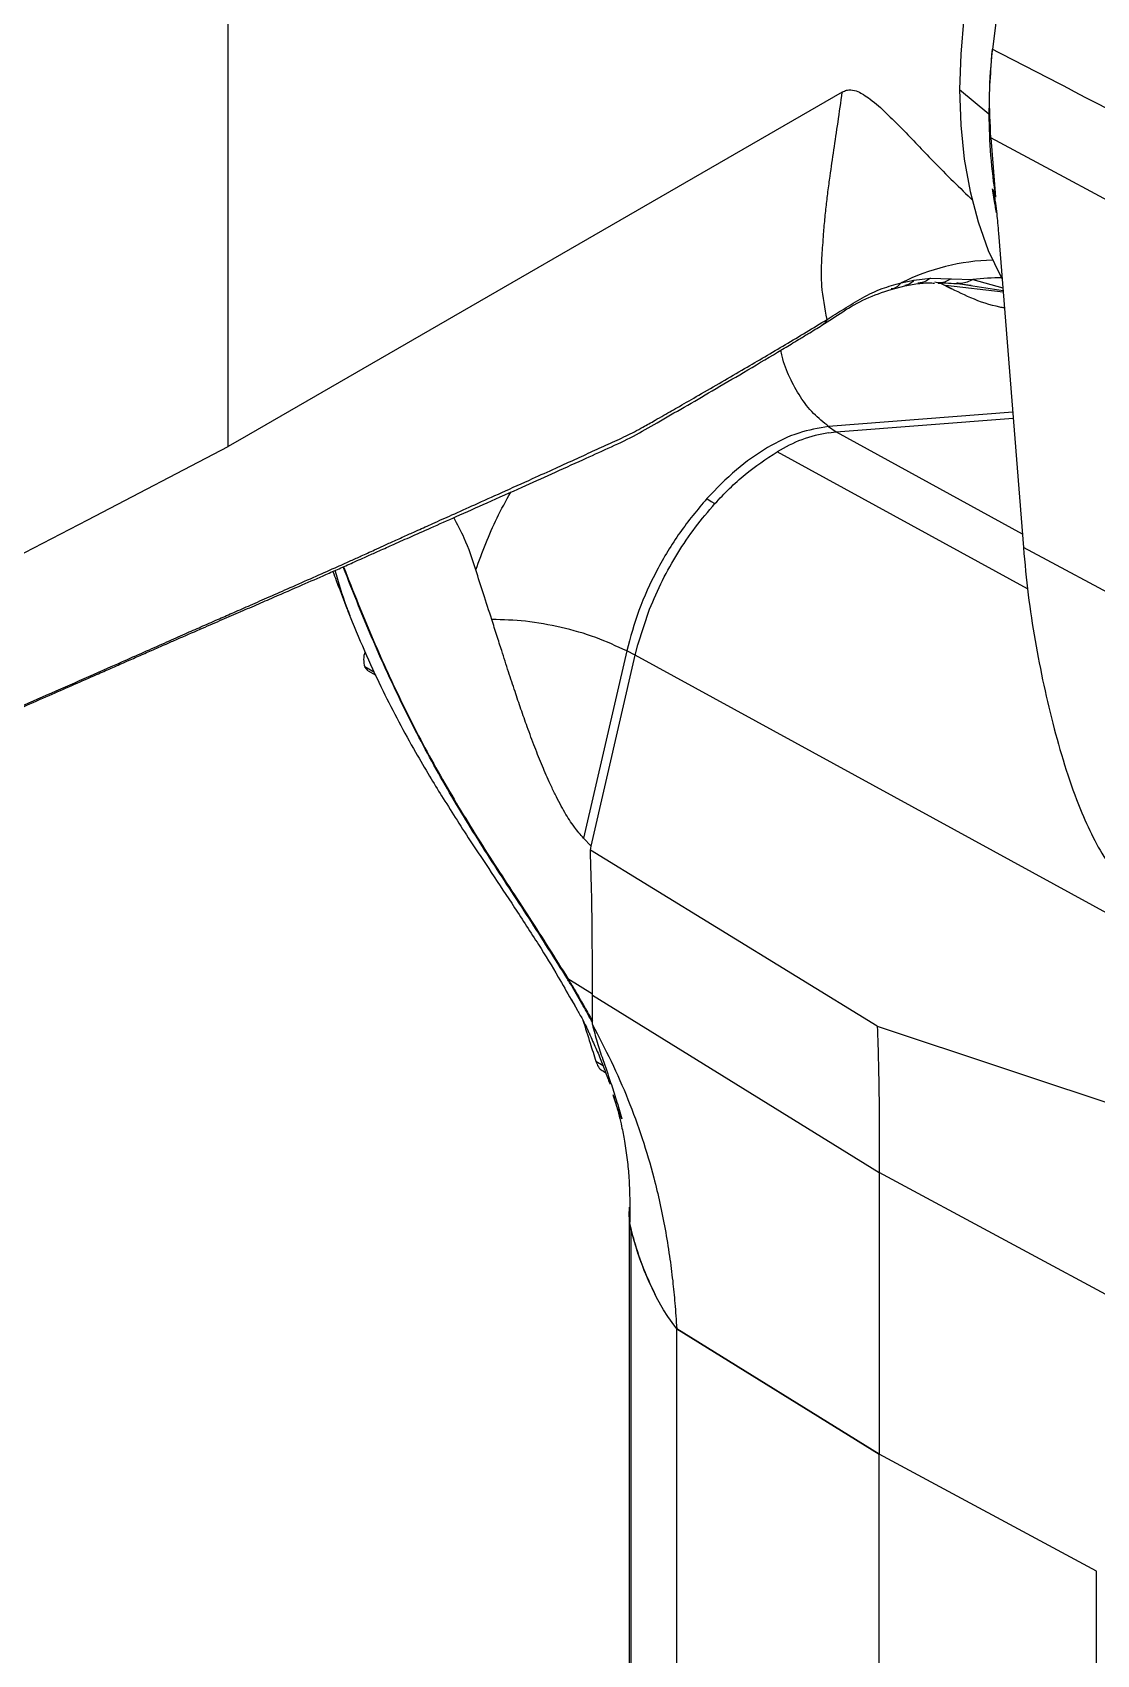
# Model space of a CAD drawing. Header units: millimetres. Extents: x 126 to 938, y 244 to 707.
# Drawn here: x 350.48 to 356.81, y 594.58 to 604.23 of the extents above; entities that cross this region are included whole.
import ezdxf

# ---------------------------------------------------------------- set-up
doc = ezdxf.new("R2010")
doc.units = ezdxf.units.MM

msp = doc.modelspace()

# ---------------------------------------------------------------- linework, layer by layer
at = {"color": 7, "linetype": 'Continuous', "lineweight": 25}
for p, q in [((351.6435, 601.7671), (351.6435, 605.481)), ((355.9923, 603.8892), (356.167, 603.7451)), ((355.2948, 603.8743), (351.7632, 601.8356)), ((356.1786, 603.6031), (356.2066, 603.2493)), ((356.2237, 603.0347), (356.3717, 601.1663)), ((355.5854, 602.7011), (355.6664, 602.7218)), ((355.6446, 602.7391), (355.7208, 602.7549)), ((355.6664, 602.7218), (355.7445, 602.7356)), ((355.7208, 602.7549), (355.819, 602.7672)), ((355.819, 602.7672), (355.9431, 602.7642)), ((355.8781, 602.7383), (355.9438, 602.704)), ((356.2514, 602.6845), (355.9079, 602.7235)), ((355.9431, 602.7642), (356.0709, 602.7591)), ((356.0591, 602.7222), (355.9729, 602.7359)), ((355.9752, 602.7357), (356.0615, 602.7261)), ((356.0709, 602.7203), (356.0591, 602.7222)), ((356.0709, 602.7591), (356.2494, 602.7102)), ((356.2508, 602.6917), (356.0709, 602.7203)), ((356.308, 601.9706), (355.2136, 601.8853)), ((355.2136, 601.8853), (355.2583, 601.8534)), ((355.2583, 601.8534), (356.3107, 601.9354)), ((350.8076, 601.3314), (351.6435, 601.7671)), ((351.7632, 601.8356), (351.6435, 601.7671)), ((355.2131, 601.8482), (355.2583, 601.8534)), ((355.2583, 601.8534), (356.3652, 601.2478)), ((356.3965, 600.92), (354.9074, 601.7347)), ((350.3806, 601.1085), (350.8076, 601.3314)), ((357.3595, 600.6378), (356.3717, 601.1663)), ((354.0784, 600.5875), (354.1488, 600.7987)), ((354.0128, 600.5511), (353.7569, 599.4368)), ((353.8022, 599.3899), (354.0629, 600.5253)), ((354.0629, 600.5253), (354.0128, 600.5511)), ((354.0629, 600.5253), (354.0784, 600.5875)), ((357.378, 598.7116), (354.0629, 600.5253)), ((352.4763, 600.4316), (352.4553, 600.4559)), ((352.5126, 600.4227), (352.4553, 600.4559)), ((352.4763, 600.4316), (352.5203, 600.4062)), ((353.8022, 599.3899), (353.7569, 599.4368)), ((353.7968, 599.3665), (353.8022, 599.3899)), ((353.6629, 598.6029), (353.8089, 598.5118)), ((353.6795, 598.4838), (353.7037, 598.4429)), ((353.6848, 598.4787), (353.7196, 598.4128)), ((353.8089, 598.5044), (355.5149, 597.4483)), ((353.8089, 598.3296), (353.8089, 598.5044)), ((353.7739, 598.3124), (353.7535, 598.3528)), ((355.5024, 598.3192), (357.1613, 597.7678)), ((353.8297, 598.1106), (353.8719, 598.0863)), ((353.8739, 598.0511), (353.8887, 598.0426)), ((357.5126, 596.3729), (355.5149, 597.4483)), ((355.5149, 597.4483), (355.5149, 595.7744)), ((354.0297, 597.243), (354.0297, 597.2438)), ((354.0297, 593.2428), (354.0297, 597.1685)), ((354.0382, 597.1205), (354.0382, 593.1193)), ((354.2317, 596.6325), (354.1905, 596.7063)), ((354.2572, 596.5921), (354.2317, 596.6325)), ((354.2983, 596.5347), (354.2572, 596.5921)), ((354.31, 596.5202), (354.2983, 596.5347)), ((355.5149, 595.7744), (354.31, 596.5202)), ((354.3101, 596.5202), (355.5149, 595.7744)), ((354.3101, 592.5191), (354.3101, 596.52)), ((356.8067, 595.0789), (355.5149, 595.7744)), ((356.8067, 595.0789), (355.5149, 595.7744)), ((355.5149, 591.7733), (355.5149, 595.7744)), ((356.8067, 591.0779), (356.8067, 595.0789))]:
    msp.add_line(p, q, dxfattribs=at)
at = {"color": 7, "linetype": 'Continuous', "lineweight": 25, "flags": 128}
for points in [[(356.0178, 604.3175), (355.9987, 604.1002), (355.9923, 603.8892)], [(356.2161, 604.3499), (356.1874, 604.1292)], [(355.9923, 603.8892), (355.9992, 603.6776), (356.0199, 603.4751), (356.0542, 603.2829), (356.102, 603.1019), (356.163, 602.9332), (356.2369, 602.7777), (356.2452, 602.7624)], [(357.1667, 603.0705), (356.6134, 603.3688), (356.1786, 603.6031)], [(354.4891, 601.4567), (354.5159, 601.44), (354.537, 601.4268)], [(355.5024, 598.3192), (354.5473, 598.9057), (353.7968, 599.3665)], [(353.7196, 598.4128), (353.7226, 598.408), (353.723, 598.4075)]]:
    msp.add_lwpolyline(points, dxfattribs=at)
at = {"color": 7, "linetype": 'Continuous', "lineweight": 25}
for centre, radius, start, end in [((359.9118, 603.7393), 3.7448, 174.02314, 179.9113), ((359.1461, 603.7337), 2.9791, 179.78162, 189.3579), ((356.2189, 601.5947), 1.2804, 91.35643, 116.64824), ((356.2352, 601.469), 1.3006, 89.58139, 97.25477), ((355.3364, 601.0475), 0.8101, 98.75756, 121.97486), ((352.589, 600.499), 0.1405, 160.7245, 197.88914), ((353.6772, 598.5838), 0.0238, 126.94856, 134.93462), ((353.7075, 598.5326), 0.0262, 125.60459, 132.84349), ((353.809, 598.3038), 0.0284, 192.13446, 209.39004)]:
    msp.add_arc(centre, radius, start, end, dxfattribs=at)
for points, knots in [([(356.1786, 603.6031), (356.1742, 603.6886), (356.165, 603.8641), (356.1798, 604.0393), (356.1874, 604.1292)], [0, 0, 0, 0, 0.486916, 1, 1, 1, 1]), ([(356.1874, 604.1292), (356.3722, 604.0338), (356.7022, 603.8633), (357.0325, 603.6934), (357.1778, 603.6187)], [0, 0, 0, 0, 0.560089, 1, 1, 1, 1]), ([(355.2948, 603.8743), (355.3033, 603.8785), (355.3191, 603.8862), (355.3518, 603.8889), (355.3867, 603.879), (355.4246, 603.8584), (355.4825, 603.8175), (355.5586, 603.7485), (355.6507, 603.6562), (355.742, 603.5609), (355.8428, 603.4556), (355.9519, 603.3446), (356.033, 603.2674), (356.0719, 603.2304)], [0, 0, 0, 0, 0.02695, 0.050425, 0.092714, 0.129361, 0.174667, 0.296724, 0.424834, 0.551013, 0.677261, 0.845121, 1, 1, 1, 1]), ([(355.1803, 602.9792), (355.1809, 602.9896), (355.1822, 603.0105), (355.185, 603.0486), (355.1901, 603.1084), (355.1982, 603.1881), (355.2096, 603.2819), (355.2248, 603.3953), (355.2449, 603.5332), (355.2704, 603.6996), (355.2864, 603.8144), (355.2948, 603.8743)], [0, 0, 0, 0, 0.034476, 0.069776, 0.126908, 0.234029, 0.335803, 0.44087, 0.614522, 0.798979, 1, 1, 1, 1]), ([(356.1882, 603.2992), (356.1901, 603.2926), (356.1948, 603.2762), (356.1998, 603.2478), (356.2068, 603.2044), (356.213, 603.1536), (356.2188, 603.0937), (356.2219, 603.0556), (356.2237, 603.0347)], [0, 0, 0, 0, 0.077339, 0.191191, 0.323683, 0.570416, 0.765118, 1, 1, 1, 1]), ([(356.1882, 603.2992), (356.1915, 603.2899), (356.1974, 603.2732), (356.2038, 603.2566), (356.2066, 603.2493)], [0, 0, 0, 0, 0.557469, 1, 1, 1, 1]), ([(356.2122, 603.1571), (356.2097, 603.171), (356.2013, 603.2183), (356.1936, 603.2657), (356.1882, 603.2992)], [0, 0, 0, 0, 0.293695, 1, 1, 1, 1]), ([(355.2046, 602.5221), (355.1916, 602.5886), (355.1698, 602.7001), (355.1708, 602.8334), (355.1749, 602.9189), (355.1785, 602.9588), (355.1803, 602.9792)], [0, 0, 0, 0, 0.44111, 0.738732, 0.86628, 1, 1, 1, 1]), ([(355.2046, 602.5221), (355.2374, 602.5427), (355.3072, 602.5867), (355.4133, 602.6527), (355.5269, 602.7083), (355.6064, 602.7291), (355.6446, 602.7391)], [0, 0, 0, 0, 0.235348, 0.501333, 0.760141, 1, 1, 1, 1]), ([(355.6446, 602.7391), (355.6301, 602.7243), (355.6126, 602.7066), (355.5892, 602.7038), (355.5853, 602.7033)], [0, 0, 0, 0, 0.835161, 1, 1, 1, 1]), ([(355.7208, 602.7549), (355.709, 602.7434), (355.6931, 602.728), (355.6718, 602.725), (355.6662, 602.7242)], [0, 0, 0, 0, 0.740851, 1, 1, 1, 1]), ([(355.819, 602.7672), (355.8035, 602.7562), (355.7805, 602.7397), (355.7527, 602.7386), (355.7437, 602.7382)], [0, 0, 0, 0, 0.673967, 1, 1, 1, 1]), ([(355.7457, 602.7357), (355.773, 602.7387), (355.8057, 602.7422), (355.8382, 602.7386), (355.8435, 602.7381)], [0, 0, 0, 0, 0.836313, 1, 1, 1, 1]), ([(355.9431, 602.7642), (355.9214, 602.7518), (355.8896, 602.7338), (355.855, 602.741), (355.8441, 602.7432)], [0, 0, 0, 0, 0.686429, 1, 1, 1, 1]), ([(355.865, 602.7381), (355.8798, 602.7386), (355.9166, 602.7398), (355.9533, 602.7373), (355.9752, 602.7357)], [0, 0, 0, 0, 0.4035708, 1, 1, 1, 1]), ([(356.2588, 602.5906), (356.2496, 602.5922), (356.1811, 602.6038), (356.0616, 602.6459), (355.9579, 602.6983), (355.9079, 602.7235)], [0, 0, 0, 0, 0.074251, 0.553377, 1, 1, 1, 1]), ([(356.0709, 602.7591), (356.0488, 602.7484), (356.0183, 602.7335), (355.9853, 602.737), (355.9763, 602.738)], [0, 0, 0, 0, 0.726097, 1, 1, 1, 1]), ([(355.1738, 602.4876), (355.215, 602.5147), (355.2998, 602.5707), (355.4337, 602.6505), (355.5344, 602.6841), (355.5854, 602.7011)], [0, 0, 0, 0, 0.3180487, 0.6551405, 1, 1, 1, 1]), ([(350.1753, 600.1174), (350.243, 600.1472), (350.3817, 600.2082), (350.5947, 600.302), (350.8166, 600.3999), (351.011, 600.4858), (351.1707, 600.5565), (351.2892, 600.6093), (351.3951, 600.6567), (351.4946, 600.6999), (351.5869, 600.7406), (351.6811, 600.7819), (351.7798, 600.8253), (351.8916, 600.8744), (352.0162, 600.9293), (352.1466, 600.987), (352.2671, 601.0406), (352.3622, 601.0832), (352.4267, 601.1121), (352.4734, 601.1334), (352.5174, 601.1538), (352.5705, 601.178), (352.6345, 601.2071), (352.7024, 601.2378), (352.7787, 601.2721), (352.8679, 601.3122), (352.9807, 601.3628), (353.1172, 601.4242), (353.2775, 601.4963), (353.4381, 601.5688), (353.5788, 601.6325), (353.6933, 601.6847), (353.7972, 601.732), (353.9027, 601.7809), (354.0082, 601.828), (354.1009, 601.8759), (354.1749, 601.9192), (354.2472, 601.9602), (354.3338, 602.0098), (354.4489, 602.0758), (354.5783, 602.1508), (354.7094, 602.2273), (354.8351, 602.301), (354.957, 602.3732), (355.0805, 602.4469), (355.1631, 602.4969), (355.2046, 602.5221)], [0, 0, 0, 0, 0.039762, 0.081463, 0.12511, 0.170122, 0.195728, 0.218976, 0.239876, 0.25811, 0.277301, 0.294078, 0.313408, 0.335283, 0.359692, 0.38662, 0.41196, 0.430555, 0.44263, 0.449954, 0.458142, 0.468727, 0.481326, 0.495938, 0.508792, 0.526299, 0.548462, 0.575283, 0.606767, 0.642921, 0.670044, 0.689791, 0.710555, 0.731399, 0.752323, 0.772639, 0.78746, 0.798415, 0.817324, 0.84109, 0.869746, 0.897729, 0.922675, 0.948096, 0.973893, 1, 1, 1, 1]), ([(350.1809, 600.1122), (350.2163, 600.1277), (350.3043, 600.1663), (350.443, 600.227), (350.5904, 600.2916), (350.729, 600.3524), (350.8456, 600.4036), (350.9464, 600.4478), (351.0291, 600.4842), (351.109, 600.5193), (351.1898, 600.5549), (351.2664, 600.5885), (351.363, 600.6312), (351.4697, 600.6773), (351.5915, 600.7301), (351.7035, 600.7786), (351.8107, 600.825), (351.9371, 600.8799), (352.0746, 600.9398), (352.1906, 600.9906), (352.2636, 601.0228), (352.303, 601.0402), (352.3434, 601.0579), (352.3824, 601.0752), (352.4236, 601.0933), (352.4723, 601.1156), (352.5378, 601.1449), (352.6225, 601.1827), (352.7279, 601.2296), (352.8553, 601.2862), (353.0095, 601.3547), (353.191, 601.4355), (353.3807, 601.5202), (353.5704, 601.6057), (353.741, 601.6829), (353.9031, 601.7568), (354.0527, 601.8247), (354.1999, 601.9125), (354.3565, 602.0012), (354.528, 602.1016), (354.7133, 602.2102), (354.8698, 602.3031), (354.9785, 602.3685), (355.0386, 602.4049), (355.0998, 602.4422), (355.146, 602.4705), (355.1738, 602.4876)], [0, 0, 0, 0, 0.0209505, 0.0521096, 0.0820545, 0.1081366, 0.1341306, 0.1510506, 0.1678018, 0.1831012, 0.1983056, 0.2156575, 0.2284645, 0.2555183, 0.2786267, 0.3004149, 0.3216459, 0.3419846, 0.3750786, 0.4029389, 0.4105704, 0.4183278, 0.4262869, 0.4344529, 0.4414702, 0.450658, 0.4635008, 0.4803415, 0.5009292, 0.5259911, 0.5558788, 0.5924117, 0.6336384, 0.6684519, 0.7052074, 0.7350763, 0.7650072, 0.7941724, 0.8278503, 0.8625559, 0.9018685, 0.9442698, 0.9611382, 0.9706465, 0.9823218, 1, 1, 1, 1]), ([(355.2046, 602.5221), (355.1982, 602.5105), (355.1902, 602.4962), (355.1758, 602.4901), (355.1731, 602.489)], [0, 0, 0, 0, 0.813343, 1, 1, 1, 1]), ([(355.2136, 601.8853), (355.1827, 601.9103), (355.1192, 601.9617), (355.0422, 602.0618), (354.9801, 602.1765), (354.9422, 602.2709), (354.9313, 602.327), (354.929, 602.3388)], [0, 0, 0, 0, 0.217918, 0.447096, 0.686537, 0.934054, 1, 1, 1, 1]), ([(355.2136, 601.8853), (355.1535, 601.8752), (355.0257, 601.8539), (354.8409, 601.7603), (354.6559, 601.6293), (354.5461, 601.5157), (354.4891, 601.4567)], [0, 0, 0, 0, 0.2116398, 0.4500036, 0.7142954, 1, 1, 1, 1]), ([(354.537, 601.4268), (354.5946, 601.4872), (354.7063, 601.6041), (354.8418, 601.6921), (354.9074, 601.7347)], [0, 0, 0, 0, 0.516341, 1, 1, 1, 1]), ([(353.1154, 601.0335), (353.1543, 601.1378), (353.2133, 601.2962), (353.295, 601.444), (353.3229, 601.4945)], [0, 0, 0, 0, 0.658191, 1, 1, 1, 1]), ([(354.4891, 601.4567), (354.4339, 601.3905), (354.3225, 601.2568), (354.1892, 601.0318), (354.0801, 600.7967), (354.0349, 600.6319), (354.0128, 600.5511)], [0, 0, 0, 0, 0.24979, 0.504636, 0.75711, 1, 1, 1, 1]), ([(354.1488, 600.7987), (354.1735, 600.8565), (354.2224, 600.9708), (354.3149, 601.1333), (354.4178, 601.2869), (354.4976, 601.3806), (354.537, 601.4268)], [0, 0, 0, 0, 0.25376, 0.502649, 0.754788, 1, 1, 1, 1]), ([(353.1154, 601.0335), (353.0949, 601.0969), (353.0602, 601.2042), (353.0064, 601.3031), (352.9844, 601.3436)], [0, 0, 0, 0, 0.590791, 1, 1, 1, 1]), ([(356.3717, 601.1663), (356.3801, 601.0725), (356.3968, 600.8871), (356.4394, 600.6137), (356.4909, 600.348), (356.5522, 600.091), (356.6234, 599.8442), (356.7002, 599.6281), (356.7823, 599.4438), (356.8589, 599.3086), (356.938, 599.2063), (357.0162, 599.1345), (357.0897, 599.0832), (357.1388, 599.0601), (357.1566, 599.0518)], [0, 0, 0, 0, 0.121233, 0.239504, 0.355729, 0.469497, 0.579305, 0.686103, 0.764383, 0.838647, 0.885401, 0.930239, 0.974797, 1, 1, 1, 1]), ([(352.266, 601.0238), (352.2726, 601.0056), (352.3051, 600.9158), (352.3405, 600.827), (352.3687, 600.7563)], [0, 0, 0, 0, 0.203263, 1, 1, 1, 1]), ([(352.3687, 600.7563), (352.3612, 600.7761), (352.327, 600.8657), (352.2997, 600.9577), (352.2784, 601.0293)], [0, 0, 0, 0, 0.220897, 1, 1, 1, 1]), ([(353.6604, 598.6007), (353.5848, 598.7213), (353.4336, 598.9624), (353.1966, 599.3186), (352.9706, 599.6833), (352.7628, 600.0565), (352.5794, 600.4361), (352.4379, 600.7682), (352.3574, 600.9735), (352.3271, 601.0508)], [0, 0, 0, 0, 0.152673, 0.305387, 0.458901, 0.6128, 0.763504, 0.91092, 1, 1, 1, 1]), ([(352.3289, 601.0516), (352.3578, 600.978), (352.437, 600.776), (352.577, 600.4465), (352.7607, 600.0654), (352.9692, 599.6907), (353.1962, 599.3246), (353.4347, 598.9667), (353.5868, 598.7242), (353.6629, 598.6029)], [0, 0, 0, 0, 0.084878, 0.232832, 0.384092, 0.538596, 0.692794, 0.846303, 1, 1, 1, 1]), ([(353.2105, 600.7375), (353.1939, 600.7886), (353.1619, 600.8872), (353.1305, 600.986), (353.1154, 601.0335)], [0, 0, 0, 0, 0.519003, 1, 1, 1, 1]), ([(352.3692, 600.7528), (352.4007, 600.6762), (352.4619, 600.5277), (352.5587, 600.3202), (352.6564, 600.1284), (352.7496, 599.9601), (352.8356, 599.8135), (352.9144, 599.6847), (352.995, 599.5569), (353.0934, 599.4049), (353.2119, 599.2262), (353.3488, 599.0211), (353.4826, 598.8147), (353.5952, 598.6328), (353.657, 598.5221), (353.6821, 598.4772)], [0, 0, 0, 0, 0.094359, 0.18307, 0.260904, 0.339648, 0.402331, 0.4546, 0.511734, 0.574552, 0.660989, 0.756179, 0.855531, 0.941329, 1, 1, 1, 1]), ([(353.7569, 599.4368), (353.7379, 599.4586), (353.6963, 599.5065), (353.6523, 599.5771), (353.6154, 599.6427), (353.5863, 599.6995), (353.5509, 599.7739), (353.5103, 599.8671), (353.4651, 599.9805), (353.4231, 600.094), (353.3842, 600.2044), (353.3471, 600.3136), (353.309, 600.4295), (353.2731, 600.5406), (353.2402, 600.644), (353.2206, 600.7057), (353.2105, 600.7375)], [0, 0, 0, 0, 0.061027, 0.133929, 0.175305, 0.220236, 0.268689, 0.34965, 0.435022, 0.526751, 0.605382, 0.682554, 0.770463, 0.863309, 0.929416, 1, 1, 1, 1]), ([(354.0128, 600.5511), (353.9523, 600.5789), (353.8266, 600.6368), (353.6236, 600.6932), (353.4163, 600.732), (353.2775, 600.7357), (353.2105, 600.7375)], [0, 0, 0, 0, 0.240195, 0.499159, 0.758559, 1, 1, 1, 1]), ([(353.8089, 598.5044), (353.8089, 598.5903), (353.8088, 598.7589), (353.807, 599.0463), (353.8006, 599.2477), (353.7968, 599.3665)], [0, 0, 0, 0, 0.298906, 0.586527, 1, 1, 1, 1]), ([(353.6897, 598.5518), (353.6843, 598.5609), (353.6745, 598.5772), (353.6647, 598.5935), (353.6604, 598.6007)], [0, 0, 0, 0, 0.560121, 1, 1, 1, 1]), ([(353.6629, 598.6029), (353.6684, 598.5937), (353.6782, 598.5774), (353.688, 598.5611), (353.6923, 598.5539)], [0, 0, 0, 0, 0.559934, 1, 1, 1, 1]), ([(353.8089, 598.3422), (353.7908, 598.3752), (353.7522, 598.4458), (353.7114, 598.515), (353.6897, 598.5518)], [0, 0, 0, 0, 0.468969, 1, 1, 1, 1]), ([(353.6923, 598.5539), (353.7158, 598.5139), (353.7557, 598.4462), (353.7934, 598.3773), (353.8089, 598.3491)], [0, 0, 0, 0, 0.590036, 1, 1, 1, 1]), ([(353.7196, 598.4128), (353.7254, 598.4029), (353.737, 598.3834), (353.7478, 598.3635), (353.7531, 598.3536)], [0, 0, 0, 0, 0.507306, 1, 1, 1, 1]), ([(353.7526, 598.3548), (353.7528, 598.3545), (353.7531, 598.3538), (353.7534, 598.3531), (353.7535, 598.3528)], [0, 0, 0, 0, 0.558487, 1, 1, 1, 1]), ([(353.7526, 598.3548), (353.7668, 598.3092), (353.7923, 598.2277), (353.8183, 598.1464), (353.8297, 598.1106)], [0, 0, 0, 0, 0.560469, 1, 1, 1, 1]), ([(353.7535, 598.3528), (353.7566, 598.347), (353.7626, 598.3356), (353.7708, 598.319), (353.778, 598.3038), (353.7823, 598.2942), (353.7843, 598.2898)], [0, 0, 0, 0, 0.282173, 0.551233, 0.793907, 1, 1, 1, 1]), ([(353.7843, 598.2898), (353.7874, 598.2827), (353.7929, 598.27), (353.7985, 598.2573), (353.8009, 598.2518)], [0, 0, 0, 0, 0.55984, 1, 1, 1, 1]), ([(353.8089, 598.3296), (353.847, 598.2569), (353.9236, 598.1108), (354.0222, 597.8844), (354.1071, 597.6532), (354.1679, 597.4469), (354.2113, 597.2662), (354.2423, 597.1109), (354.2674, 596.9565), (354.2863, 596.8096), (354.3004, 596.6654), (354.3067, 596.5705), (354.3101, 596.5201)], [0, 0, 0, 0, 0.129884, 0.261325, 0.390857, 0.519742, 0.601718, 0.68528, 0.770551, 0.849459, 0.919883, 1, 1, 1, 1]), ([(353.8089, 598.3296), (353.8178, 598.2942), (353.8354, 598.2242), (353.8743, 598.1102), (353.9136, 597.9962), (353.9525, 597.8786), (353.9727, 597.8057), (353.9832, 597.7681)], [0, 0, 0, 0, 0.185678, 0.368137, 0.614434, 0.800704, 1, 1, 1, 1]), ([(355.5024, 598.3192), (355.505, 598.2447), (355.5105, 598.09), (355.5149, 597.7996), (355.5149, 597.5838), (355.5149, 597.4483)], [0, 0, 0, 0, 0.256677, 0.533221, 1, 1, 1, 1]), ([(353.8009, 598.2518), (353.8134, 598.2241), (353.8381, 598.1694), (353.8607, 598.1138), (353.8719, 598.0863)], [0, 0, 0, 0, 0.505105, 1, 1, 1, 1]), ([(353.8297, 598.1106), (353.8384, 598.0872), (353.8481, 598.0609), (353.8722, 598.0536), (353.8748, 598.0529)], [0, 0, 0, 0, 0.892326, 1, 1, 1, 1]), ([(353.8719, 598.0863), (353.8743, 598.0801), (353.8785, 598.0694), (353.8838, 598.0552), (353.8863, 598.047), (353.8874, 598.0434)], [0, 0, 0, 0, 0.438989, 0.753608, 1, 1, 1, 1]), ([(353.8874, 598.0434), (353.8922, 598.0306), (353.9008, 598.0076), (353.9089, 597.9845), (353.9124, 597.9742)], [0, 0, 0, 0, 0.5582212, 1, 1, 1, 1]), ([(353.9321, 597.9101), (353.9324, 597.9092), (353.9365, 597.8968), (353.9432, 597.8744), (353.952, 597.8447), (353.9601, 597.8153), (353.9705, 597.7756), (353.9847, 597.7152), (354.0018, 597.6285), (354.0168, 597.5264), (354.0272, 597.4131), (354.0309, 597.2922), (354.0323, 597.204), (354.0324, 597.156), (354.0324, 597.153)], [0, 0, 0, 0, 0.003686, 0.051037, 0.091443, 0.124923, 0.170321, 0.251746, 0.36764, 0.515671, 0.65515, 0.81214, 0.988409, 1, 1, 1, 1]), ([(353.9832, 597.7681), (353.9711, 597.7988), (353.9527, 597.8456), (353.9378, 597.8937), (353.9327, 597.9103)], [0, 0, 0, 0, 0.65503, 1, 1, 1, 1]), ([(354.0786, 596.9722), (354.0655, 597.0167), (354.0458, 597.0835), (354.0252, 597.1746), (354.0283, 597.2208), (354.0298, 597.2438)], [0, 0, 0, 0, 0.501934, 0.752913, 1, 1, 1, 1]), ([(354.1905, 596.7063), (354.161, 596.767), (354.1048, 596.8829), (354.0618, 597.0352), (354.0301, 597.1273), (354.0303, 597.1616), (354.0303, 597.1654)], [0, 0, 0, 0, 0.413141, 0.789102, 0.977055, 1, 1, 1, 1]), ([(354.1905, 596.7063), (354.1501, 596.7928), (354.1093, 596.8802), (354.0789, 596.9714), (354.0786, 596.9722)], [0, 0, 0, 0, 0.990809, 1, 1, 1, 1])]:
    msp.add_open_spline(points, degree=3, knots=knots, dxfattribs=at)

doc.saveas('drawing.dxf')
